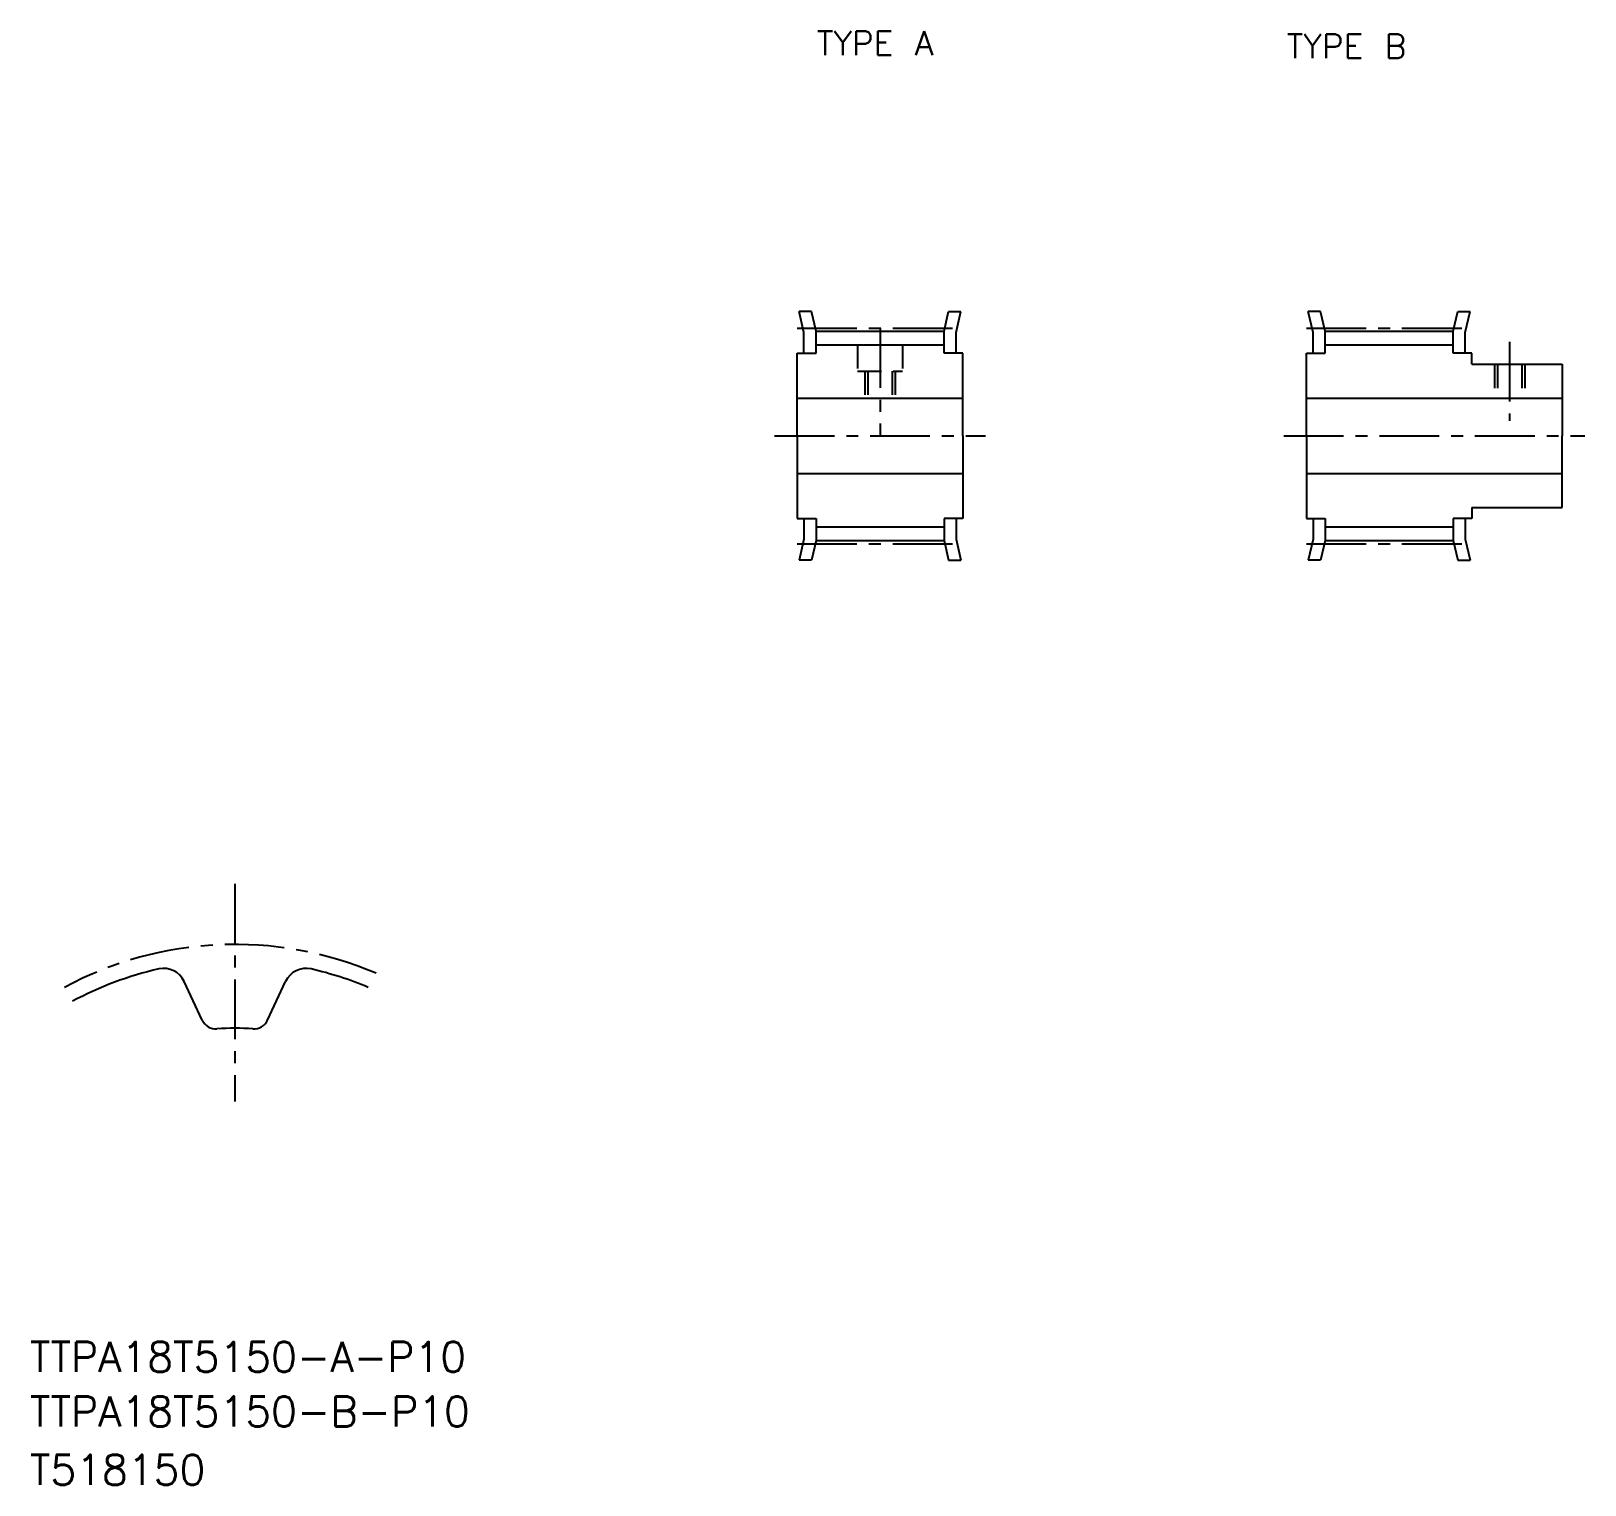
# Model space of a CAD drawing. Extents: x 10 to 217, y 10 to 203.
import ezdxf

# ---------------------------------------------------------------- set-up
doc = ezdxf.new("R2010")
doc.units = 0
doc.header["$LTSCALE"] = 0.25
doc.linetypes.add('CENTER', pattern=[50.8, 31.75, -6.35, 6.35, -6.35])
doc.linetypes.add('DASHED', pattern=[19.05, 12.7, -6.35])
doc.layers.get('0').update_dxf_attribs({"linetype": 'CONTINUOUS'})
doc.layers.add('CENTER', color=1, linetype='CENTER')
doc.styles.get("Standard").update_dxf_attribs({"font": 'txt.shx'})

msp = doc.modelspace()

# ---------------------------------------------------------------- linework, layer by layer
for p, q in [((112.84, 163.05), (112.19, 165.84)), ((113.83, 165.84), (112.19, 165.84)), ((114.44, 163.24), (113.83, 165.84)), ((131.44, 163.24), (132.05, 165.84)), ((132.05, 165.84), (133.69, 165.84)), ((133.04, 163.05), (133.69, 165.84)), ((180.47, 163.05), (179.82, 165.84)), ((181.46, 165.84), (179.82, 165.84)), ((182.07, 163.24), (181.46, 165.84)), ((199.07, 163.24), (199.68, 165.84)), ((199.68, 165.84), (201.33, 165.84)), ((200.67, 163.05), (201.33, 165.84)), ((114.44, 160.34), (114.44, 163.24)), ((114.44, 163.24), (131.44, 163.24)), ((131.44, 160.34), (131.44, 163.24)), ((182.07, 163.24), (199.07, 163.24)), ((182.07, 160.34), (182.07, 163.24)), ((199.07, 160.34), (199.07, 163.24)), ((112.84, 160.34), (112.84, 163.05)), ((114.44, 161.44), (131.44, 161.44)), ((133.04, 160.34), (133.04, 163.05)), ((180.47, 160.34), (180.47, 163.05)), ((182.07, 161.44), (199.07, 161.44)), ((200.67, 160.34), (200.67, 163.05)), ((111.94, 149.34), (111.94, 160.34)), ((111.94, 160.34), (114.44, 160.34)), ((133.94, 160.34), (131.44, 160.34)), ((133.94, 149.34), (133.94, 160.34)), ((179.57, 149.34), (179.57, 160.34)), ((179.57, 160.34), (182.07, 160.34)), ((201.57, 160.34), (199.07, 160.34)), ((201.57, 158.84), (201.57, 160.34)), ((201.57, 158.84), (213.57, 158.84)), ((213.57, 158.84), (213.57, 149.34)), ((111.94, 154.34), (133.94, 154.34)), ((179.57, 154.34), (213.57, 154.34)), ((111.94, 149.34), (111.94, 138.34)), ((133.94, 149.34), (133.94, 138.34)), ((179.57, 149.34), (179.57, 138.34)), ((213.57, 139.84), (213.57, 149.34)), ((111.94, 144.34), (133.94, 144.34)), ((179.57, 144.34), (213.57, 144.34)), ((111.94, 138.34), (114.44, 138.34)), ((112.84, 138.34), (112.84, 135.62)), ((114.44, 138.34), (114.44, 135.44)), ((131.44, 138.34), (131.44, 135.44)), ((133.94, 138.34), (131.44, 138.34)), ((133.04, 138.34), (133.04, 135.62)), ((179.57, 138.34), (182.07, 138.34)), ((180.47, 138.34), (180.47, 135.62)), ((182.07, 138.34), (182.07, 135.44)), ((199.07, 138.34), (199.07, 135.44)), ((201.57, 138.34), (199.07, 138.34)), ((200.67, 138.34), (200.67, 135.62)), ((201.57, 139.84), (213.57, 139.84)), ((201.57, 139.84), (201.57, 138.34)), ((114.44, 137.24), (131.44, 137.24)), ((182.07, 137.24), (199.07, 137.24)), ((112.84, 135.62), (112.19, 132.84)), ((114.44, 135.44), (113.83, 132.84)), ((114.44, 135.44), (131.44, 135.44)), ((131.44, 135.44), (132.05, 132.84)), ((133.04, 135.62), (133.69, 132.84)), ((180.47, 135.62), (179.82, 132.84)), ((182.07, 135.44), (181.46, 132.84)), ((182.07, 135.44), (199.07, 135.44)), ((199.07, 135.44), (199.68, 132.84)), ((200.67, 135.62), (201.33, 132.84)), ((113.83, 132.84), (112.19, 132.84)), ((132.05, 132.84), (133.69, 132.84)), ((181.46, 132.84), (179.82, 132.84)), ((199.68, 132.84), (201.33, 132.84)), ((32.91, 71.74), (30.52, 76.87)), ((41.59, 71.74), (43.98, 76.87))]:
    msp.add_line(p, q)
at = {"color": 3, "linetype": 'DASHED'}
for p, q in [((119.94, 161.44), (119.94, 157.94)), ((125.94, 161.44), (125.94, 157.94)), ((119.94, 157.94), (125.94, 157.94)), ((120.94, 157.94), (120.94, 154.34)), ((121.32, 157.94), (121.32, 154.34)), ((124.56, 157.94), (124.56, 154.34)), ((124.94, 157.94), (124.94, 154.34)), ((204.57, 158.84), (204.57, 154.34)), ((204.95, 158.84), (204.95, 154.34)), ((208.19, 158.84), (208.19, 154.34)), ((208.57, 158.84), (208.57, 154.34))]:
    msp.add_line(p, q, dxfattribs=at)
for centre, radius, start, end in [((37.25, 34.04), 45.62, 102.8128, 118.2365), ((27.8, 75.6), 3, 25, 102.8128), ((46.7, 75.6), 3, 77.1872, 155), ((37.25, 34.04), 45.62, 67.1553, 77.1872), ((34.72, 72.58), 2, 205, 273.7512), ((37.25, 34.04), 36.62, 86.2488, 93.7512), ((39.78, 72.58), 2, 266.2488, 335)]:
    msp.add_arc(centre, radius, start, end)
at = {"layer": 'CENTER'}
for p, q in [((111.94, 163.66), (133.94, 163.66)), ((122.94, 163.66), (122.94, 149.34)), ((179.57, 163.66), (201.57, 163.66)), ((206.57, 161.84), (206.57, 151.34)), ((108.94, 149.34), (136.94, 149.34)), ((176.57, 149.34), (216.57, 149.34)), ((111.94, 135.01), (133.94, 135.01)), ((179.57, 135.01), (201.57, 135.01))]:
    msp.add_line(p, q, dxfattribs=at)
at = {"layer": 'CENTER', "color": 1, "linetype": 'CENTER'}
msp.add_line((37.25, 89.82), (37.25, 60.91), dxfattribs=at)
msp.add_arc((37.25, 34.04), 47.75, 66.8722, 118.3317, dxfattribs=at)

# ---------------------------------------------------------------- texts
for s, height, p in [('TYPE A', 3.2, (114.56, 199.9)), ('TYPE B', 3.2, (176.97, 199.48)), ('TTPA18T5150-A-P10', 4, (10, 25)), ('TTPA18T5150-B-P10', 4, (10, 17.76)), ('T518150', 4, (10, 10))]:
    msp.add_text(s, height=height).set_placement(p)

doc.saveas('drawing.dxf')
